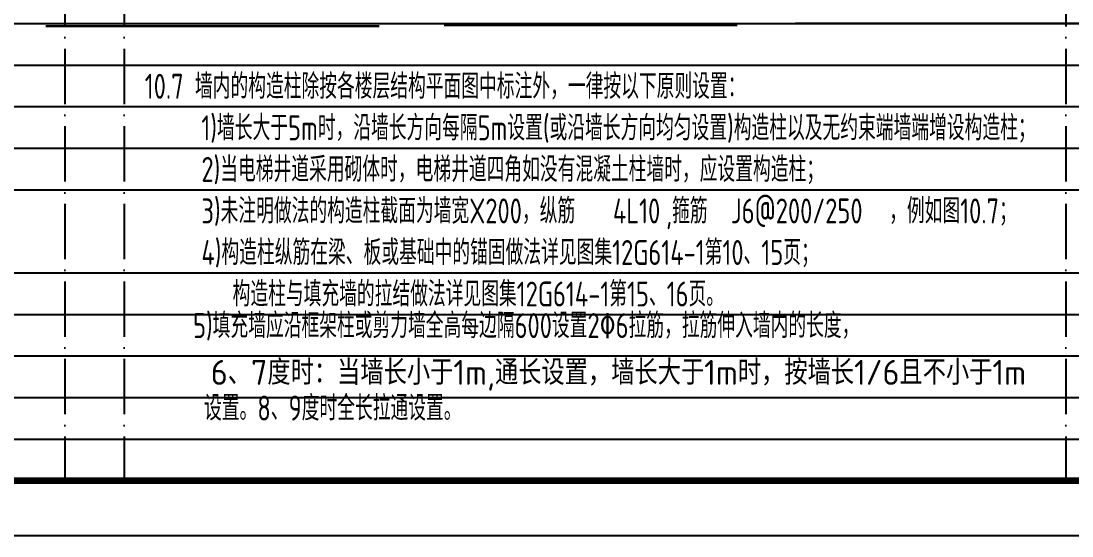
# Model space of a CAD drawing. Extents: x -1058961 to 23600, y -449123 to 2751847.
# Drawn here: x -635480 to -616504, y -12320 to -3024 of the extents above; entities that cross this region are included whole.
import ezdxf
from ezdxf.enums import TextEntityAlignment as Align

# ---------------------------------------------------------------- set-up
doc = ezdxf.new("R2010")
doc.units = 0
doc.header["$LTSCALE"] = 1000
doc.linetypes.add('D1', pattern=[14, 10, -2, 0, -2])
doc.layers.get('DEFPOINTS').update_dxf_attribs({"linetype": 'CONTINUOUS'})
doc.layers.add('C-SHET-TTLB', color=11, linetype='CONTINUOUS')
doc.layers.add('S-DETL-TEXT', color=7, linetype='CONTINUOUS')
doc.layers.add('S-1-TEXT', color=7, linetype='CONTINUOUS', lineweight=18)
doc.layers.add('S-1-修改', color=23, linetype='CONTINUOUS', lineweight=18)
doc.styles.add('TS', font='tssdeng.shx', dxfattribs={"width": 0.7, "bigfont": 'tssdchn.shx'})
doc.styles.add('TSSD_DIMENSION', font='Tssdeng.shx', dxfattribs={"width": 0.7, "bigfont": 'tssdchn.shx'})

msp = doc.modelspace()

# ---------------------------------------------------------------- linework, layer by layer
at = {"layer": 'C-SHET-TTLB'}
msp.add_lwpolyline([(-549702.31, 47080.13), (-549702.31, -12319.87), (-654802.31, -12319.87), (-654802.31, 47080.13)], close=True, dxfattribs=at)
at = {"layer": 'C-SHET-TTLB', "const_width": 120}
msp.add_lwpolyline([(-652962.31, 46080.13), (-550702.31, 46080.13), (-550702.31, -11319.87), (-652962.31, -11319.87)], close=True, dxfattribs=at)
at = {"layer": 'DEFPOINTS', "color": 252, "linetype": 'D1', "ltscale": 0.1}
for p, q in [((-634690.31, 42680.13), (-634690.31, -11319.87)), ((-633618.31, 42680.13), (-633618.31, -11319.87)), ((-616618.31, 42680.13), (-616618.31, -11319.87))]:
    msp.add_line(p, q, dxfattribs=at)
at = {"layer": 'DEFPOINTS', "color": 252}
for p, q in [((-652962.31, -3069.87), (-579402.31, -3069.87)), ((-652962.31, -3819.87), (-579402.31, -3819.87)), ((-652962.31, -4569.87), (-579402.31, -4569.87)), ((-652962.31, -5319.87), (-579402.31, -5319.87)), ((-652962.31, -6069.87), (-579402.31, -6069.87)), ((-652962.31, -7569.87), (-579402.31, -7569.87)), ((-652962.31, -8319.87), (-579402.31, -8319.87)), ((-652962.31, -9069.87), (-579402.31, -9069.87)), ((-652962.31, -9819.87), (-579402.31, -9819.87)), ((-652962.31, -10569.87), (-579402.31, -10569.87))]:
    msp.add_line(p, q, dxfattribs=at)
at = {"layer": 'S-DETL-TEXT', "color": 0, "const_width": 40}
for points in [[(-635032.8, -3117.5), (-629008.31, -3117.5)], [(-627841.29, -3100.21), (-622546.26, -3100.21)], [(-621498.89, -3069.87), (-616269.41, -3069.87)]]:
    msp.add_lwpolyline(points, dxfattribs=at)

# ---------------------------------------------------------------- texts
at = {"layer": 'S-1-TEXT', "style": 'TS', "width": 0.75}
for s, p in [('10.7 墙内的构造柱除按各楼层结构平面图中标注外，一律按以下原则设置：', (-633246.22, -4427.44)), ('1)墙长大于5m时，沿墙长方向每隔5m设置(或沿墙长方向均匀设置)构造柱以及无约束端墙端增设构造柱；', (-632222.88, -5177.44)), ('2)当电梯井道采用砌体时，电梯井道四角如没有混凝土柱墙时，应设置构造柱；', (-632222.88, -5927.44)), ('3)未注明做法的构造柱截面为墙宽X200，纵筋        ,箍筋                ，例如图10.7；', (-632222.88, -6677.44)), ('4)构造柱纵筋在梁、板或基础中的锚固做法详见图集12G614-1第10、15页；', (-632222.88, -7427.44)), ('构造柱与填充墙的拉结做法详见图集12G614-1第15、16页。', (-631659.84, -8177.44))]:
    msp.add_text(s, height=450, dxfattribs=at).set_placement(p)
at = {"layer": 'S-1-TEXT', "style": 'TSSD_DIMENSION', "width": 0.75}
for s, p in [('5)填充墙应沿框架柱或剪力墙全高每边隔600设置2%%1306拉筋，拉筋伸入墙内的长度，', (-632373.85, -8882.03)), ('设置。8、9度时全长拉通设置。', (-632175.32, -10371.06))]:
    msp.add_text(s, height=450, dxfattribs=at).set_placement(p, align=Align.BOTTOM_LEFT)
at = {"layer": 'S-1-TEXT', "style": 'TSSD_DIMENSION', "width": 0.891472}
msp.add_text('6、7度时：当墙长小于1m,通长设置，墙长大于1m时，按墙长1/6且不小于1m', height=450, dxfattribs=at).set_placement((-632052.42, -9591.63), (-617332.84, -9591.63), align=Align.FIT)
at = {"layer": 'S-1-修改', "color": 0, "style": 'TS', "width": 0.75}
for s, p in [('4L10', (-624793.48, -6677.44)), ('J6@200/250', (-622663.31, -6677.44))]:
    msp.add_text(s, height=450, dxfattribs=at).set_placement(p)

doc.saveas('drawing.dxf')
